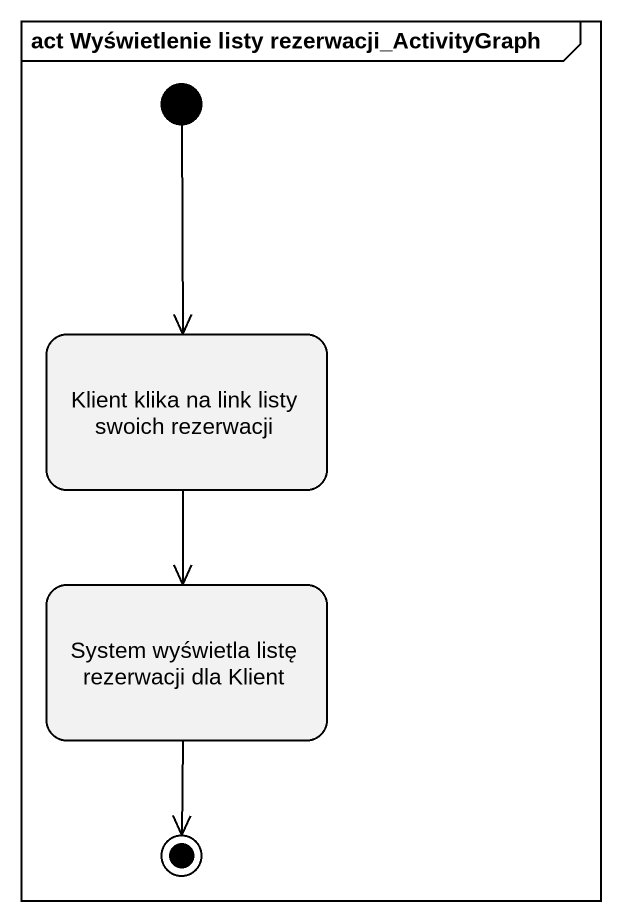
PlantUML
@startuml
mainframe act Wyświetlenie listy rezerwacji_ActivityGraph
hide empty description
state "Klient klika na link listy swoich rezerwacji" as Klient_klika_na_link_listy
state "System wyświetla listę rezerwacji dla Klient" as System_wyświetla_listę
[*] --> Klient_klika_na_link_listy
Klient_klika_na_link_listy --> System_wyświetla_listę
System_wyświetla_listę --> [*]
@enduml
